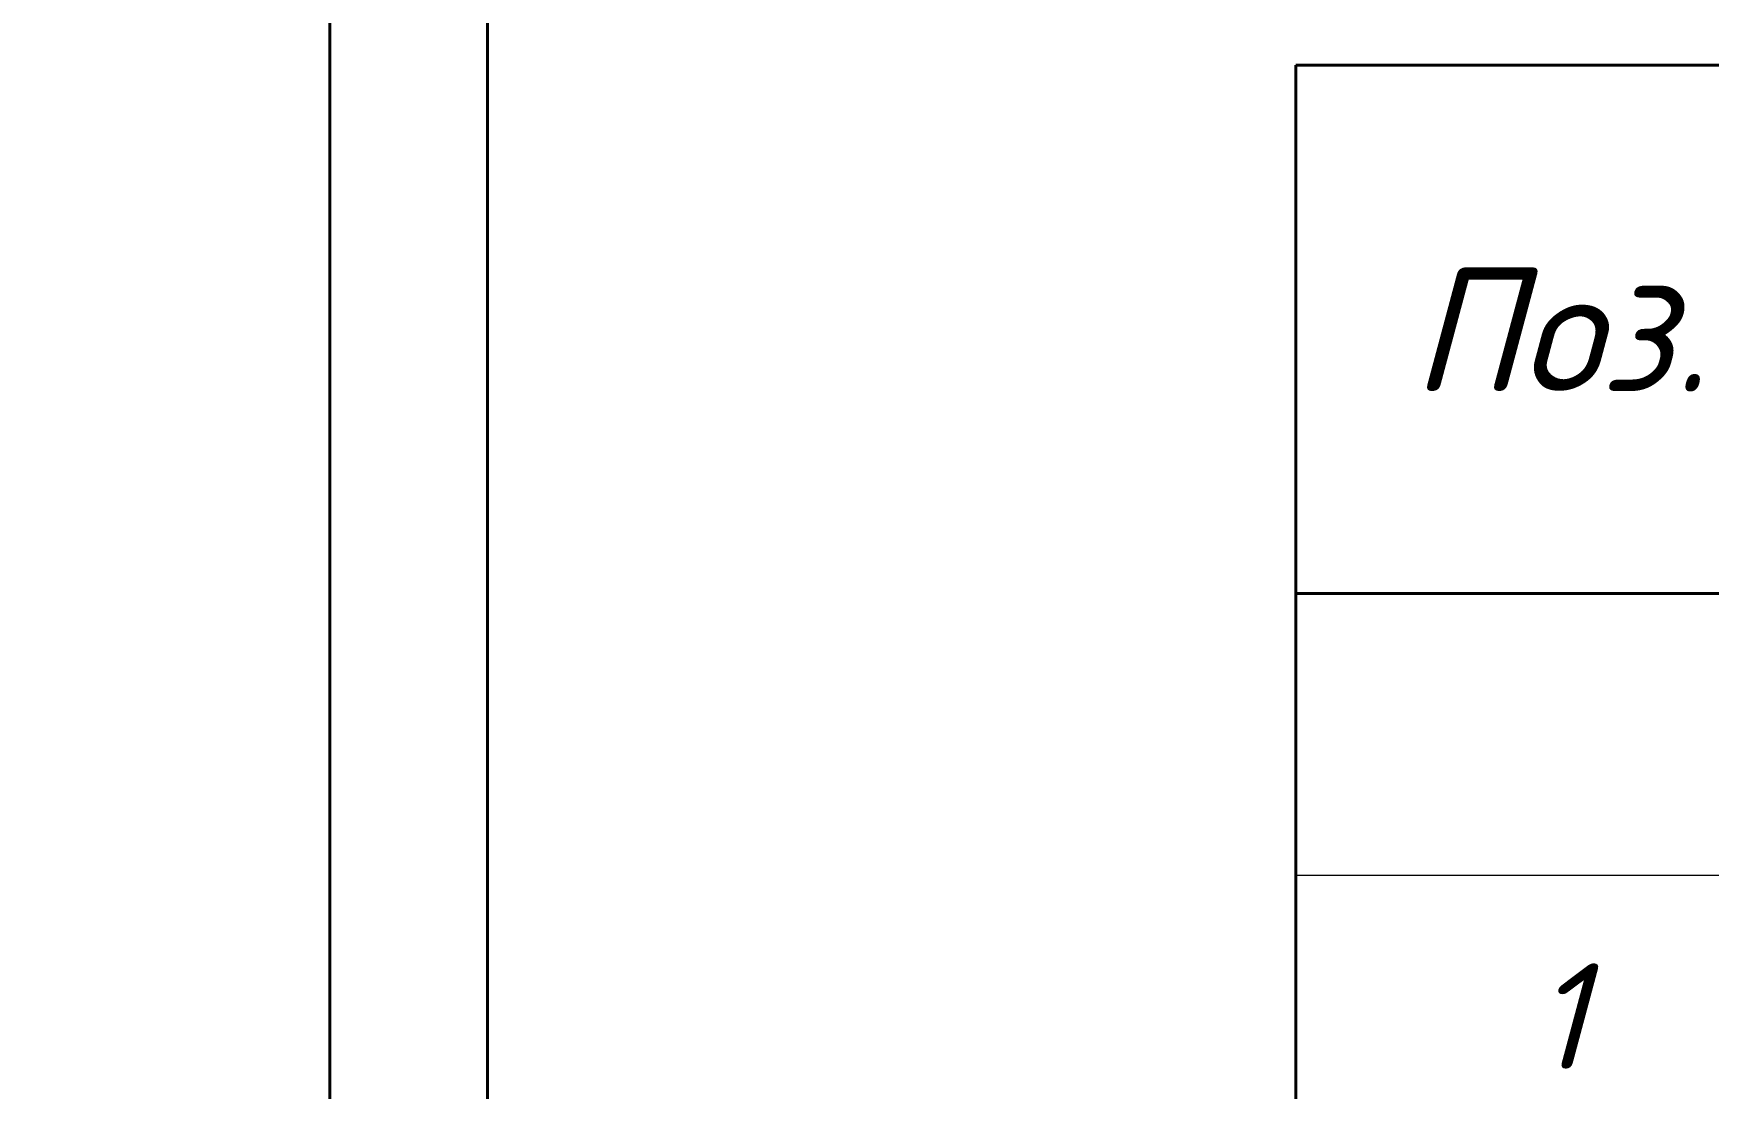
# Model space of a CAD drawing. Header units: millimetres. Extents: x -1807136 to 209800, y 0 to 410608.
# Drawn here: x 40090 to 44848, y 59393 to 62388 of the extents above; entities that cross this region are included whole.
import ezdxf
from ezdxf.enums import TextEntityAlignment as Align

# ---------------------------------------------------------------- set-up
doc = ezdxf.new("R2010")
doc.units = ezdxf.units.MM
doc.layers.get('0').update_dxf_attribs({"lineweight": 5})
doc.layers.add('k_ Рамка', color=252, linetype='Continuous', lineweight=40)
doc.styles.add('STEP PR', font='isocpeui.ttf')

# ---------------------------------------------------------------- blocks, each defined once
blk = doc.blocks.new('*U206')
for p, q in [((-18500, -1500), (0, -1500)), ((-18500, -3000), (-18500, -1500)), ((0, -3000), (-18500, -3000)), ((-18500, -6200), (-18500, -3000))]:
    blk.add_line(p, q)
at = {"color": 8, "lineweight": 20}
blk.add_line((0, -3800), (-18500, -3800), dxfattribs=at)
at = {"style": 'STEP PR'}
blk.add_text('Поз.', height=350, dxfattribs=at).set_placement((-17750, -2250), align=Align.MIDDLE)
at = {"style": 'STEP PR', "flags": 8}
blk.add_attdef('СПЕЦИФИКАЦИЯ', (-18462.6, -949.7), '', height=400, dxfattribs=at)

msp = doc.modelspace()

# ---------------------------------------------------------------- linework, layer by layer
at = {"color": 3, "lineweight": 40}
for points in [[(18512.50479, 65759.17017), (40931.33635, 65759.17017), (40931.33635, 56757.24038), (18512.50479, 56757.24038)], [(41378.92077, 65759.17017), (65055.36762, 65759.17017), (65055.36762, 56757.24038), (41378.92077, 56757.24038)]]:
    msp.add_lwpolyline(points, close=True, dxfattribs=at)

# ---------------------------------------------------------------- block references
at = {"layer": 'k_ Рамка'}
msp.add_blockref('*U206', (62175.47308, 63798.00462), dxfattribs=at)

# ---------------------------------------------------------------- texts
at = {"insert": (44425.47308, 59598.26597), "char_height": 300, "width": 1535.1078645, "attachment_point": 5, "style": 'STEP PR'}
msp.add_mtext('1', dxfattribs=at)

doc.saveas('drawing.dxf')
